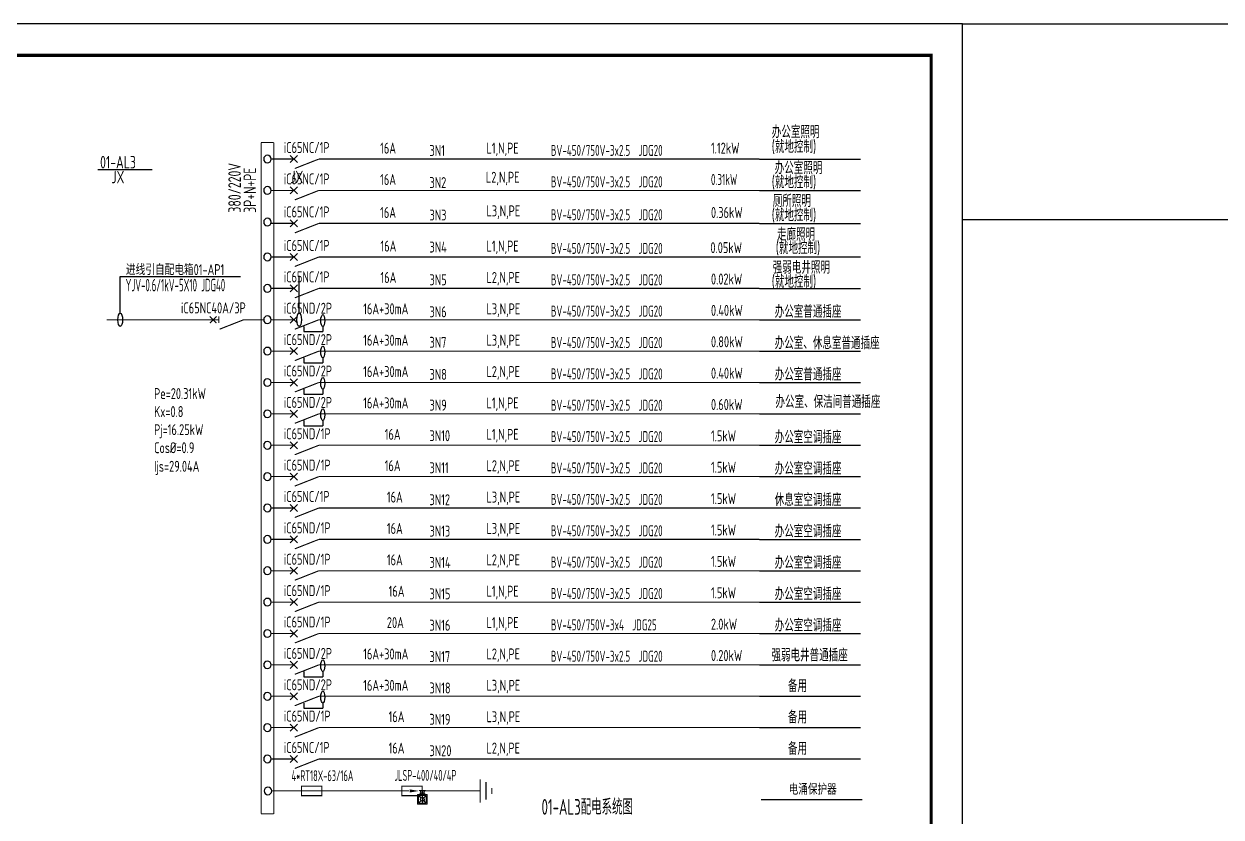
# Model space of a CAD drawing. Extents: x 6250600 to 6678662, y -692028 to -290561.
# Drawn here: x 6431980 to 6470128, y -355658 to -330379 of the extents above; entities that cross this region are included whole.
import ezdxf

# ---------------------------------------------------------------- set-up
doc = ezdxf.new("R2010")
doc.units = 0
doc.header["$LTSCALE"] = 1000
doc.header["$MEASUREMENT"] = 0
doc.linetypes.add('DASHEDX2', pattern=[1.5, 1, -0.5])
doc.layers.get('0').update_dxf_attribs({"linetype": 'CONTINUOUS'})
for name, color, linetype in [('ELEMENT', 3, 'CONTINUOUS'), ('PUB_TITLE', 4, 'CONTINUOUS'), ('SYST', 7, 'CONTINUOUS'), ('WIRE-系统', 4, 'CONTINUOUS'), ('电气', 7, 'CONTINUOUS'), ('电气文字', 7, 'CONTINUOUS'), ('电气表格', 7, 'CONTINUOUS')]:
    doc.layers.add(name, color=color, linetype=linetype)
doc.layers.add('暖通辅助', color=2, linetype='CONTINUOUS', lineweight=13)
doc.styles.add('AHD', font='sceie.shx', dxfattribs={"width": 0.7, "bigfont": 'sceic.shx'})
doc.styles.add('SCEI', font='sceie.shx', dxfattribs={"width": 0.8, "height": 400, "bigfont": 'sceic.shx'})
doc.styles.add('sceie', font='sceie.shx', dxfattribs={"width": 0.7, "bigfont": 'sceic.shx'})
doc.styles.get("Standard").update_dxf_attribs({"font": 'GBENOR', "bigfont": 'GBCBIG'})

# ---------------------------------------------------------------- blocks, each defined once
blk = doc.blocks.new('排气扇')
at = {"color": 2}
for p, q in [((-151, -151), (-151, 151)), ((-151, 151), (151, 151)), ((-120, -120), (-120, 120)), ((-120, 120), (120, 120)), ((-120, 120), (120, 120)), ((120, -120), (120, 120)), ((151, -151), (151, 151)), ((-151, -151), (151, -151)), ((-120, -120), (120, -120))]:
    blk.add_line(p, q, dxfattribs=at)
for p, q in [((-120, 120), (-48, 48)), ((-104, 0), (287, 0, 3008)), ((48, 48), (120, 120)), ((151, -50, 3008), (151, 50, 3008)), ((151, 50, 3008), (166, 50, 2077)), ((166, 50, 2077), (166, -50, 2077)), ((-120, -120), (-48, -48)), ((48, -48), (120, -120)), ((151, -50, 3008), (166, -50, 2077))]:
    blk.add_line(p, q)
at = {"color": 3}
for p, q in [((166, -100, 3008), (166, 100, 3008)), ((166, 50, 3008), (181, 65, 3008)), ((181, 65, 3008), (212, 35, 3008)), ((212, 35, 3008), (242, 65, 3008)), ((242, 65, 3008), (272, 35, 3008)), ((272, 35, 3008), (287, 50, 3008)), ((287, -100, 3008), (287, 100, 3008)), ((166, -50, 3008), (181, -65, 3008)), ((181, -65, 3008), (212, -35, 3008)), ((212, -35, 3008), (242, -65, 3008)), ((242, -65, 3008), (272, -35, 3008)), ((272, -35, 3008), (287, -50, 3008))]:
    blk.add_line(p, q, dxfattribs=at)
at = {"extrusion": (0, 0, -1)}
for major_axis, start_param, end_param in [((0, 68.2), 3.137359, 9.420544), ((-0.2, 56.8), 3.137413, 9.420598)]:
    blk.add_ellipse((0, 0), major_axis=major_axis, ratio=1, start_param=start_param, end_param=end_param, dxfattribs=at)
blk = doc.blocks.new('$element$00000390')
at = {"const_width": 0.0233}
for points in [[(0, 0), (0, -0.375)], [(-0.25, -0.375), (0.25, -0.375)], [(-0.188, -0.5), (0.188, -0.5)], [(-0.062, -0.625), (0.062, -0.625)]]:
    blk.add_lwpolyline(points, dxfattribs=at)
at = {"flags": 9}
blk.add_attdef('S', (0, 0), '', height=0.00000667, dxfattribs=at)
blk = doc.blocks.new('$element$00000532')
at = {"const_width": 0.0233}
for points in [[(0, 0), (0, -0.283)], [(-0.1, -0.283), (0.1, -0.283), (0.1, -0.717), (-0.1, -0.717), (-0.1, -0.283)], [(0, -1), (0, -0.567)]]:
    blk.add_lwpolyline(points, dxfattribs=at)
for points in [[(-0.033, -0.55), (0.033, -0.55), (0, -0.35), (0.033, -0.55)], [(0.033, -0.55), (0, -0.35), (-0.033, -0.55), (0.033, -0.55)], [(0, -0.367), (-0.033, -0.567), (0.033, -0.567), (0, -0.367)]]:
    blk.add_solid(points)
at = {"flags": 9}
blk.add_attdef('S', (0, 0), '', height=0.00000667, dxfattribs=at)
blk = doc.blocks.new('$element$00000582')
at = {"const_width": 0.0233}
for points in [[(0, 0), (0, -1)], [(-0.1, -0.283), (0.1, -0.283), (0.1, -0.717), (-0.1, -0.717), (-0.1, -0.283)]]:
    blk.add_lwpolyline(points, dxfattribs=at)
at = {"flags": 9}
blk.add_attdef('S', (0, 0), '', height=0.00000667, dxfattribs=at)

msp = doc.modelspace()

# ---------------------------------------------------------------- linework, layer by layer
for p, q in [((6435050.8, -339594), (6435050.8, -338429.9)), ((6440750.8, -339594), (6440750.8, -338429.9))]:
    msp.add_line(p, q)
at = {"color": 1}
msp.add_lwpolyline([(6461892.3, -330378.7), (6473265, -330378.7), (6473265, -336623.5), (6461892.3, -336623.5)], close=True, dxfattribs=at)
at = {"layer": 'ELEMENT'}
for p, q in [((6440902.4, -340022.4), (6440902.4, -340183.4)), ((6440902.4, -340183.4), (6441503.9, -340183.4)), ((6441503.9, -340024.7), (6441503.9, -340183.4)), ((6440902.4, -341022.4), (6440902.4, -341183.4)), ((6441503.9, -341024.7), (6441503.9, -341183.4)), ((6440902.4, -341183.4), (6441503.9, -341183.4)), ((6440902.4, -342022.4), (6440902.4, -342183.4)), ((6440902.4, -342183.4), (6441503.9, -342183.4)), ((6441503.9, -342024.7), (6441503.9, -342183.4)), ((6440902.4, -343022.4), (6440902.4, -343183.4)), ((6440902.4, -343183.4), (6441503.9, -343183.4)), ((6441503.9, -343024.7), (6441503.9, -343183.4)), ((6440902.4, -351022.4), (6440902.4, -351183.4)), ((6440902.4, -351183.4), (6441503.9, -351183.4)), ((6441503.9, -351024.7), (6441503.9, -351183.4)), ((6440902.4, -352022.4), (6440902.4, -352183.4)), ((6441503.9, -352024.7), (6441503.9, -352183.4)), ((6440902.4, -352183.4), (6441503.9, -352183.4))]:
    msp.add_line(p, q, dxfattribs=at)
for centre in [(6441503.9, -339834.9), (6441503.9, -340834.9), (6441503.9, -341834.9), (6441503.9, -342834.9), (6441503.9, -350834.9), (6441503.9, -351834.9)]:
    msp.add_ellipse(centre, major_axis=(0, -189.9), ratio=0.330287, dxfattribs=at)
at = {"layer": 'PUB_TITLE', "color": 4}
msp.add_lwpolyline([(6402492.3, -372378.7), (6461892.3, -372378.7), (6461892.3, -330378.7), (6402492.3, -330378.7)], close=True, dxfattribs=at)
at = {"layer": 'PUB_TITLE', "color": 4, "const_width": 100}
msp.add_lwpolyline([(6404992.3, -371378.7), (6460892.3, -371378.7), (6460892.3, -331378.7), (6404992.3, -331378.7)], close=True, dxfattribs=at)
at = {"layer": 'WIRE-系统', "const_width": 35}
for points in [[(6439874.8, -354825.4), (6440396.9, -354825.4)], [(6441896.9, -354825.4), (6443659.1, -354825.4)]]:
    msp.add_lwpolyline(points, dxfattribs=at)
at = {"layer": '电气'}
msp.add_line((6434331.4, -335013), (6436066.1, -335013), dxfattribs=at)
for centre in [(6435050.8, -339808.4), (6440750.8, -339808.4)]:
    msp.add_ellipse(centre, major_axis=(0, -214.4), ratio=0.3451036, dxfattribs=at)
at = {"layer": '电气文字'}
for p, q in [((6455418.4, -334684.4), (6458634.8, -334684.4)), ((6455418.4, -335684.4), (6458634.8, -335684.4)), ((6455418.4, -336735.4), (6458634.8, -336735.4)), ((6455400.6, -337806.6), (6458617, -337806.6)), ((6455418.4, -337806.6), (6458634.8, -337806.6)), ((6435050.8, -338429.9), (6438876.6, -338429.9)), ((6455418.4, -338806.6), (6458634.8, -338806.6)), ((6455418.4, -339806.6), (6458634.8, -339806.6)), ((6455418.4, -340806.6), (6458634.8, -340806.6)), ((6455418.4, -341806.6), (6458634.8, -341806.6)), ((6455418.4, -342806.6), (6458634.8, -342806.6)), ((6455418.4, -343806.6), (6458634.8, -343806.6)), ((6455418.4, -344806.6), (6458634.8, -344806.6)), ((6455418.4, -345806.6), (6458634.8, -345806.6)), ((6455418.4, -346806.6), (6458634.8, -346806.6)), ((6455418.4, -347806.6), (6458634.8, -347806.6)), ((6455418.4, -348806.6), (6458634.8, -348806.6)), ((6455418.4, -349806.6), (6458634.8, -349806.6)), ((6455418.4, -350806.6), (6458634.8, -350806.6)), ((6455418.4, -351806.6), (6458634.8, -351806.6)), ((6455418.4, -352806.6), (6458634.8, -352806.6)), ((6455418.4, -353806.6), (6458634.8, -353806.6)), ((6455478.1, -355092.9), (6458694.5, -355092.9))]:
    msp.add_line(p, q, dxfattribs=at)
at = {"layer": '电气表格', "color": 3}
for p, q in [((6440466.1, -334797.5), (6440692.3, -334571.2)), ((6440466.1, -334571.2), (6440692.3, -334797.5)), ((6440466.1, -335797.5), (6440692.3, -335571.2)), ((6440466.1, -335571.2), (6440692.3, -335797.5)), ((6440466.1, -336848.5), (6440692.3, -336622.3)), ((6440466.1, -336622.3), (6440692.3, -336848.5)), ((6440466.1, -337919.8), (6440692.3, -337693.5)), ((6440466.1, -337693.5), (6440692.3, -337919.8)), ((6440466.1, -338919.8), (6440692.3, -338693.5)), ((6440466.1, -338693.5), (6440692.3, -338919.8)), ((6440466.1, -339919.8), (6440692.3, -339693.5)), ((6440466.1, -339693.5), (6440692.3, -339919.8)), ((6440466.1, -340919.8), (6440692.3, -340693.5)), ((6440466.1, -340693.5), (6440692.3, -340919.8)), ((6440466.1, -341919.8), (6440692.3, -341693.5)), ((6440466.1, -341693.5), (6440692.3, -341919.8)), ((6440466.1, -342693.5), (6440692.3, -342919.8)), ((6440466.1, -342919.8), (6440692.3, -342693.5)), ((6440466.1, -343693.5), (6440692.3, -343919.8)), ((6440466.1, -343919.8), (6440692.3, -343693.5)), ((6440466.1, -344693.5), (6440692.3, -344919.8)), ((6440466.1, -344919.8), (6440692.3, -344693.5)), ((6440466.1, -345919.8), (6440692.3, -345693.5)), ((6440466.1, -345693.5), (6440692.3, -345919.8)), ((6440466.1, -346919.8), (6440692.3, -346693.5)), ((6440466.1, -346693.5), (6440692.3, -346919.8)), ((6440466.1, -347919.8), (6440692.3, -347693.5)), ((6440466.1, -347693.5), (6440692.3, -347919.8)), ((6440466.1, -348919.8), (6440692.3, -348693.5)), ((6440466.1, -348693.5), (6440692.3, -348919.8)), ((6440466.1, -349919.8), (6440692.3, -349693.5)), ((6440466.1, -349693.5), (6440692.3, -349919.8)), ((6440466.1, -350919.8), (6440692.3, -350693.5)), ((6440466.1, -350693.5), (6440692.3, -350919.8)), ((6440466.1, -351919.8), (6440692.3, -351693.5)), ((6440466.1, -351693.5), (6440692.3, -351919.8)), ((6440466.1, -352919.8), (6440692.3, -352693.5)), ((6440466.1, -352693.5), (6440692.3, -352919.8)), ((6440466.1, -353919.8), (6440692.3, -353693.5)), ((6440466.1, -353693.5), (6440692.3, -353919.8))]:
    msp.add_line(p, q, dxfattribs=at)
at = {"layer": '电气表格', "color": 6, "const_width": 30}
for points in [[(6439539.2, -355550.4), (6439539.2, -334159.9)], [(6439939.2, -334159.9), (6439539.2, -334159.9)], [(6439939.2, -334159.9), (6439939.2, -355559.5)], [(6439939.2, -355550.4), (6439539.2, -355550.4)]]:
    msp.add_lwpolyline(points, dxfattribs=at)
at = {"layer": '电气表格', "color": 4, "const_width": 35}
for points in [[(6439859.2, -334684.4), (6440579.2, -334684.4)], [(6441379.2, -334684.4), (6455418.4, -334684.4)], [(6439859.2, -335684.4), (6440579.2, -335684.4)], [(6441379.2, -335684.4), (6455418.4, -335684.4)], [(6439859.2, -336735.4), (6440579.2, -336735.4)], [(6441379.2, -336735.4), (6455418.4, -336735.4)], [(6439859.2, -337806.6), (6440579.2, -337806.6)], [(6441379.2, -337806.6), (6455418.4, -337806.6)], [(6439859.2, -338806.6), (6440579.2, -338806.6)], [(6441379.2, -338806.6), (6455418.4, -338806.6)], [(6437828.4, -339808.4), (6434620.4, -339808.4)], [(6439283.6, -339806.6), (6439619.2, -339806.6)], [(6439859.2, -339806.6), (6440579.2, -339806.6)], [(6441379.2, -339806.6), (6455418.4, -339806.6)], [(6439859.2, -340806.6), (6440579.2, -340806.6)], [(6441379.2, -340806.6), (6455418.4, -340806.6)], [(6439859.2, -341806.6), (6440579.2, -341806.6)], [(6441379.2, -341806.6), (6455418.4, -341806.6)], [(6439859.2, -342806.6), (6440579.2, -342806.6)], [(6441379.2, -342806.6), (6455418.4, -342806.6)], [(6439859.2, -343806.6), (6440579.2, -343806.6)], [(6441379.2, -343806.6), (6455418.4, -343806.6)], [(6439859.2, -344806.6), (6440579.2, -344806.6)], [(6441379.2, -344806.6), (6455418.4, -344806.6)], [(6439859.2, -345806.6), (6440579.2, -345806.6)], [(6441379.2, -345806.6), (6455418.4, -345806.6)], [(6439859.2, -346806.6), (6440579.2, -346806.6)], [(6441379.2, -346806.6), (6455418.4, -346806.6)], [(6439859.2, -347806.6), (6440579.2, -347806.6)], [(6441379.2, -347806.6), (6455418.4, -347806.6)], [(6439859.2, -348806.6), (6440579.2, -348806.6)], [(6441379.2, -348806.6), (6455418.4, -348806.6)], [(6439859.2, -349806.6), (6440579.2, -349806.6)], [(6441379.2, -349806.6), (6455418.4, -349806.6)], [(6439859.2, -350806.6), (6440579.2, -350806.6)], [(6441379.2, -350806.6), (6455418.4, -350806.6)], [(6439859.2, -351806.6), (6440579.2, -351806.6)], [(6441379.2, -351806.6), (6455418.4, -351806.6)], [(6439859.2, -352806.6), (6440579.2, -352806.6)], [(6441379.2, -352806.6), (6455418.4, -352806.6)], [(6439859.2, -353806.6), (6440579.2, -353806.6)], [(6441379.2, -353806.6), (6455418.4, -353806.6)], [(6439874.8, -354825.4), (6440594.8, -354825.4)], [(6445095.9, -354825.4), (6445952.9, -354825.4)]]:
    msp.add_lwpolyline(points, dxfattribs=at)
at = {"layer": '电气表格', "color": 3, "const_width": 35}
for points in [[(6441379.2, -334684.4), (6440610.8, -334986.7)], [(6441379.2, -335684.4), (6440610.8, -335986.7)], [(6441379.2, -336735.4), (6440610.8, -337037.7)], [(6441379.2, -337806.6), (6440610.8, -338108.9)], [(6441379.2, -338806.6), (6440610.8, -339108.9)], [(6438193.4, -339808.4), (6437816.4, -339808.4)], [(6437904.6, -339701), (6438115.9, -339912.3)], [(6437908, -339912.3), (6438119.4, -339701)], [(6438193.4, -339912.3), (6438193.4, -339701)], [(6438982.1, -339806.6), (6438213.7, -340108.9)], [(6438982.1, -339806.6), (6439283.6, -339806.6)], [(6441379.2, -339806.6), (6440610.8, -340108.9)], [(6441379.2, -340806.6), (6440610.8, -341108.9)], [(6441379.2, -341806.6), (6440610.8, -342108.9)], [(6441379.2, -342806.6), (6440610.8, -343108.9)], [(6441379.2, -343806.6), (6440610.8, -344108.9)], [(6441379.2, -344806.6), (6440610.8, -345108.9)], [(6441379.2, -345806.6), (6440610.8, -346108.9)], [(6441379.2, -346806.6), (6440610.8, -347108.9)], [(6441379.2, -347806.6), (6440610.8, -348108.9)], [(6441379.2, -348806.6), (6440610.8, -349108.9)], [(6441379.2, -349806.6), (6440610.8, -350108.9)], [(6441379.2, -350806.6), (6440610.8, -351108.9)], [(6441379.2, -351806.6), (6440610.8, -352108.9)], [(6441379.2, -352806.6), (6440610.8, -353108.9)], [(6441379.2, -353806.6), (6440610.8, -354108.9)]]:
    msp.add_lwpolyline(points, dxfattribs=at)
at = {"layer": '电气表格', "color": 2}
for centre, start, end in [((6439739.2, -334684.4), 90, 270), ((6439739.2, -334684.4), 270, 90), ((6439739.2, -335684.4), 90, 270), ((6439739.2, -335684.4), 270, 90), ((6439739.2, -336694.3), 90, 270), ((6439739.2, -336694.3), 270, 90), ((6439739.2, -337806.6), 90, 270), ((6439739.2, -337806.6), 270, 90), ((6439739.2, -338806.6), 90, 270), ((6439739.2, -338806.6), 270, 90), ((6439739.2, -339806.6), 90, 270), ((6439739.2, -339806.6), 270, 90), ((6439739.2, -340806.6), 90, 270), ((6439739.2, -340806.6), 270, 90), ((6439739.2, -341806.6), 90, 270), ((6439739.2, -341806.6), 270, 90), ((6439739.2, -342806.6), 90, 270), ((6439739.2, -342806.6), 270, 90), ((6439739.2, -343806.6), 90, 270), ((6439739.2, -343806.6), 270, 90), ((6439739.2, -344806.6), 90, 270), ((6439739.2, -344806.6), 270, 90), ((6439739.2, -345806.6), 90, 270), ((6439739.2, -345806.6), 270, 90), ((6439739.2, -346806.6), 90, 270), ((6439739.2, -346806.6), 270, 90), ((6439739.2, -347806.6), 90, 270), ((6439739.2, -347806.6), 270, 90), ((6439739.2, -348806.6), 90, 270), ((6439739.2, -348806.6), 270, 90), ((6439739.2, -349806.6), 90, 270), ((6439739.2, -349806.6), 270, 90), ((6439739.2, -350806.6), 90, 270), ((6439739.2, -350806.6), 270, 90), ((6439739.2, -351806.6), 90, 270), ((6439739.2, -351806.6), 270, 90), ((6439739.2, -352806.6), 90, 270), ((6439739.2, -352806.6), 270, 90), ((6439739.2, -353806.6), 90, 270), ((6439739.2, -353806.6), 270, 90), ((6439754.8, -354825.4), 90, 270), ((6439754.8, -354825.4), 270, 90)]:
    msp.add_arc(centre, 120, start, end, dxfattribs=at)

# ---------------------------------------------------------------- block references
at = {"layer": 'ELEMENT', "xscale": 1500, "yscale": 1500, "zscale": 1500}
for name, p, rotation in [('$element$00000582', (6440396.9, -354825.4), 90), ('$element$00000532', (6445095.9, -354825.4), 270), ('$element$00000390', (6445952.9, -354825.4), 90)]:
    msp.add_blockref(name, p, dxfattribs=dict(at, rotation=rotation))
at = {"layer": '暖通辅助', "rotation": 89.99999999999999}
msp.add_blockref('排气扇', (6444676.4, -355093), dxfattribs=at)

# ---------------------------------------------------------------- texts
at = {"color": 2, "style": 'AHD', "width": 0.7}
msp.add_text('01-AL3配电系统图', height=500, dxfattribs=at).set_placement((6448473.9, -355584.3))
at = {"layer": 'SYST', "style": 'SCEI'}
for s, width, p in [('办公室照明', 0.8, (6455811.7, -334021)), ('(就地控制)', 0.8, (6455808.1, -334490.3)), ('办公室照明', 0.8, (6455904.6, -335166.5)), ('(就地控制)', 0.8, (6455808.1, -335619.1)), ('厕所照明', 0.8, (6455842.3, -336217.5)), ('(就地控制)', 0.8, (6455808.1, -336670.1)), ('走廊照明', 0.8, (6455976.9, -337286.1)), ('(就地控制)', 0.8, (6455936.6, -337716.8)), ('强弱电井照明', 0.8, (6455842.3, -338339.8)), ('(就地控制)', 0.8, (6455808.1, -338792.4)), ('YJV-0.6/1kV-5X10 JDG40', 0.6, (6435220, -338902.4)), ('办公室普通插座', 0.8, (6455904.6, -339746)), ('办公室普通插座', 0.8, (6455904.6, -341746)), ('办公室空调插座', 0.8, (6455904.6, -343746)), ('办公室空调插座', 0.8, (6455904.6, -344746)), ('办公室空调插座', 0.8, (6455904.6, -346746)), ('办公室空调插座', 0.8, (6455904.6, -347746)), ('办公室空调插座', 0.8, (6455904.6, -348746)), ('办公室空调插座', 0.8, (6455904.6, -349746)), ('强弱电井普通插座', 0.8, (6455798.9, -350698.2)), ('备用', 0.8, (6456326.2, -351675.6)), ('备用', 0.8, (6456326.2, -352675.6)), ('备用', 0.8, (6456326.2, -353675.6))]:
    msp.add_text(s, height=400, dxfattribs=dict(at, width=width)).set_placement(p)
at = {"layer": 'SYST', "linetype": 'DASHEDX2', "style": 'SCEI', "width": 0.8}
for s, p in [('01-AL3', (6434406.3, -334985.1)), ('JX', (6434767.9, -335458.2)), ('JX', (6440467.9, -335458.2))]:
    msp.add_text(s, height=400, dxfattribs=at).set_placement(p)
at = {"layer": 'SYST', "color": 1, "style": 'SCEI', "width": 0.8}
for s, p in [('办公室、休息室普通插座', (6455904.6, -340746)), ('办公室、保洁间普通插座', (6455928.1, -342619.6)), ('休息室空调插座', (6455904.6, -345746))]:
    msp.add_text(s, height=400, dxfattribs=at).set_placement(p)
at = {"layer": '电气文字'}
for s, style, width, p in [('iC65NC/1P', 'SCEI', 0.8, (6440260.9, -334493.1)), ('16A', 'SCEI', 0.8, (6443330.5, -334511.8)), ('L1,N,PE', 'SCEI', 0.8, (6446718.5, -334511.8)), ('1.12kW', 'SCEI', 0.8, (6453872.9, -334511.8)), ('3N1', 'SCEI', 0.8, (6444903.3, -334588.4)), ('BV-450/750V-3x2.5  JDG20', 'sceie', 0.7, (6448772.4, -334584.4)), ('iC65NC/1P', 'SCEI', 0.8, (6440260.9, -335493.1)), ('16A', 'SCEI', 0.8, (6443330.5, -335511.8)), ('3N2', 'SCEI', 0.8, (6444903.3, -335609.2)), ('L2,N,PE', 'SCEI', 0.8, (6446701, -335440.6)), ('BV-450/750V-3x2.5  JDG20', 'sceie', 0.7, (6448772.4, -335584.4)), ('0.31kW', 'sceie', 0.7, (6453872.9, -335511.8)), ('iC65NC/1P', 'SCEI', 0.8, (6440260.9, -336544.1)), ('16A', 'SCEI', 0.8, (6443330.5, -336562.8)), ('3N3', 'SCEI', 0.8, (6444903.3, -336644.7)), ('L3,N,PE', 'SCEI', 0.8, (6446718.5, -336511.8)), ('BV-450/750V-3x2.5  JDG20', 'sceie', 0.7, (6448772.4, -336635.4)), ('0.36kW', 'SCEI', 0.8, (6453872.9, -336562.8)), ('iC65NC/1P', 'SCEI', 0.8, (6440260.9, -337615.3)), ('16A', 'SCEI', 0.8, (6443340.6, -337634.1)), ('3N4', 'SCEI', 0.8, (6444903.3, -337665.4)), ('L1,N,PE', 'SCEI', 0.8, (6446718.5, -337634.1)), ('BV-450/750V-3x2.5  JDG20', 'sceie', 0.7, (6448772.4, -337706.7)), ('0.05kW', 'SCEI', 0.8, (6453855, -337684.2)), ('进线引自配电箱01-AP1', 'SCEI', 0.8, (6435231.3, -338384.1)), ('iC65NC/1P', 'SCEI', 0.8, (6440260.9, -338615.3)), ('16A', 'SCEI', 0.8, (6443340.6, -338634.1)), ('3N5', 'SCEI', 0.8, (6444903.3, -338707.4)), ('L2,N,PE', 'SCEI', 0.8, (6446718.5, -338634.1)), ('BV-450/750V-3x2.5  JDG20', 'sceie', 0.7, (6448772.4, -338706.7)), ('0.02kW', 'SCEI', 0.8, (6453872.9, -338684.2)), ('iC65NC40A/3P', 'SCEI', 0.8, (6436984.5, -339604)), ('iC65ND/2P', 'SCEI', 0.8, (6440260.9, -339615.3)), ('16A+30mA', 'SCEI', 0.8, (6442791, -339634.1)), ('3N6', 'SCEI', 0.8, (6444903.3, -339728.1)), ('L3,N,PE', 'SCEI', 0.8, (6446718.5, -339634.1)), ('BV-450/750V-3x2.5  JDG20', 'sceie', 0.7, (6448772.4, -339706.7)), ('0.40kW', 'SCEI', 0.8, (6453872.9, -339684.2)), ('iC65ND/2P', 'SCEI', 0.8, (6440260.9, -340615.3)), ('16A+30mA', 'SCEI', 0.8, (6442791, -340634.1)), ('L3,N,PE', 'SCEI', 0.8, (6446718.5, -340634.1)), ('3N7', 'SCEI', 0.8, (6444903.3, -340702.6)), ('BV-450/750V-3x2.5  JDG20', 'sceie', 0.7, (6448772.4, -340706.7)), ('0.80kW', 'SCEI', 0.8, (6453872.9, -340684.2)), ('iC65ND/2P', 'SCEI', 0.8, (6440260.9, -341615.3)), ('16A+30mA', 'SCEI', 0.8, (6442791, -341634.1)), ('3N8', 'SCEI', 0.8, (6444903.3, -341723.4)), ('L2,N,PE', 'SCEI', 0.8, (6446718.5, -341634.1)), ('BV-450/750V-3x2.5  JDG20', 'sceie', 0.7, (6448772.4, -341706.7)), ('Pe=20.31kW', 'SCEI', 0.8, (6436126.9, -342335)), ('Kx=0.8', 'SCEI', 0.8, (6436126.9, -342909)), ('iC65ND/2P', 'SCEI', 0.8, (6440260.9, -342615.3)), ('16A+30mA', 'SCEI', 0.8, (6442791, -342634.1)), ('3N9', 'SCEI', 0.8, (6444903.3, -342703.5)), ('L1,N,PE', 'SCEI', 0.8, (6446718.5, -342634.1)), ('BV-450/750V-3x2.5  JDG20', 'sceie', 0.7, (6448772.4, -342706.7)), ('0.60kW', 'SCEI', 0.8, (6453872.9, -342684.2)), ('Pj=16.25kW', 'SCEI', 0.8, (6436126.9, -343485.1)), ('iC65ND/1P', 'SCEI', 0.8, (6440260.9, -343615.3)), ('16A', 'SCEI', 0.8, (6443476.1, -343634.1)), ('3N10', 'SCEI', 0.8, (6444903.3, -343678)), ('L1,N,PE', 'SCEI', 0.8, (6446718.5, -343634.1)), ('1.5kW', 'SCEI', 0.8, (6453872.9, -343684.2)), ('Cos%%C=0.9', 'SCEI', 0.8, (6436126.9, -344060.4)), ('BV-450/750V-3x2.5  JDG20', 'sceie', 0.7, (6448772.4, -343706.7)), ('Ijs=29.04A', 'SCEI', 0.8, (6436126.9, -344652.5)), ('iC65ND/1P', 'SCEI', 0.8, (6440260.9, -344615.3)), ('16A', 'SCEI', 0.8, (6443476.1, -344634.1)), ('3N11', 'SCEI', 0.8, (6444903.3, -344698.8)), ('L2,N,PE', 'SCEI', 0.8, (6446718.5, -344634.1)), ('BV-450/750V-3x2.5  JDG20', 'sceie', 0.7, (6448772.4, -344706.7)), ('1.5kW', 'SCEI', 0.8, (6453872.9, -344684.2)), ('iC65NC/1P', 'SCEI', 0.8, (6440260.9, -345615.3)), ('16A', 'SCEI', 0.8, (6443545.2, -345634.1)), ('3N12', 'SCEI', 0.8, (6444903.3, -345718)), ('L3,N,PE', 'SCEI', 0.8, (6446718.5, -345634.1)), ('BV-450/750V-3x2.5  JDG20', 'sceie', 0.7, (6448772.4, -345706.7)), ('1.5kW', 'SCEI', 0.8, (6453872.9, -345684.2)), ('iC65ND/1P', 'SCEI', 0.8, (6440260.9, -346615.3)), ('16A', 'SCEI', 0.8, (6443545.2, -346634.1)), ('3N13', 'SCEI', 0.8, (6444903.3, -346718)), ('L3,N,PE', 'SCEI', 0.8, (6446718.5, -346634.1)), ('BV-450/750V-3x2.5  JDG20', 'sceie', 0.7, (6448772.4, -346706.7)), ('1.5kW', 'SCEI', 0.8, (6453872.9, -346684.2)), ('iC65ND/1P', 'SCEI', 0.8, (6440260.9, -347615.3)), ('16A', 'SCEI', 0.8, (6443545.2, -347634.1)), ('3N14', 'SCEI', 0.8, (6444903.3, -347718)), ('L2,N,PE', 'SCEI', 0.8, (6446718.5, -347634.1)), ('BV-450/750V-3x2.5  JDG20', 'sceie', 0.7, (6448772.4, -347706.7)), ('1.5kW', 'SCEI', 0.8, (6453872.9, -347684.2)), ('iC65ND/1P', 'SCEI', 0.8, (6440260.9, -348615.3)), ('16A', 'SCEI', 0.8, (6443600, -348634.1)), ('L1,N,PE', 'SCEI', 0.8, (6446718.5, -348634.1)), ('3N15', 'SCEI', 0.8, (6444903.3, -348718)), ('BV-450/750V-3x2.5  JDG20', 'sceie', 0.7, (6448772.4, -348706.7)), ('1.5kW', 'SCEI', 0.8, (6453872.9, -348684.2)), ('iC65ND/1P', 'SCEI', 0.8, (6440260.9, -349615.3)), ('20A', 'SCEI', 0.8, (6443545.2, -349634.1)), ('3N16', 'SCEI', 0.8, (6444903.3, -349718)), ('L1,N,PE', 'SCEI', 0.8, (6446718.5, -349634.1)), ('BV-450/750V-3x4  JDG25', 'sceie', 0.7, (6448772.4, -349706.7)), ('2.0kW', 'SCEI', 0.8, (6453872.9, -349684.2)), ('iC65ND/2P', 'SCEI', 0.8, (6440260.9, -350615.3)), ('16A+30mA', 'SCEI', 0.8, (6442791, -350634.1)), ('3N17', 'SCEI', 0.8, (6444903.3, -350718)), ('L2,N,PE', 'SCEI', 0.8, (6446718.5, -350634.1)), ('BV-450/750V-3x2.5  JDG20', 'sceie', 0.7, (6448772.4, -350706.7)), ('0.20kW', 'SCEI', 0.8, (6453872.9, -350684.2)), ('iC65ND/2P', 'SCEI', 0.8, (6440260.9, -351615.3)), ('16A+30mA', 'SCEI', 0.8, (6442791, -351634.1)), ('L3,N,PE', 'SCEI', 0.8, (6446718.5, -351634.1)), ('3N18', 'SCEI', 0.8, (6444903.3, -351718)), ('iC65ND/1P', 'SCEI', 0.8, (6440260.9, -352615.3)), ('16A', 'SCEI', 0.8, (6443600, -352634.1)), ('3N19', 'SCEI', 0.8, (6444903.3, -352718)), ('L3,N,PE', 'SCEI', 0.8, (6446718.5, -352634.1)), ('iC65NC/1P', 'SCEI', 0.8, (6440260.9, -353615.3)), ('16A', 'SCEI', 0.8, (6443600, -353634.1)), ('3N20', 'SCEI', 0.8, (6444903.3, -353718)), ('L2,N,PE', 'SCEI', 0.8, (6446718.5, -353634.1)), ('4*RT18X-63/16A', 'SCEI', 0.65, (6440508.8, -354514.5)), ('JLSP-400/40/4P', 'SCEI', 0.65, (6443786.6, -354503.3)), ('电涌保护器', 'SCEI', 0.7, (6456348.8, -354946.1))]:
    msp.add_text(s, height=350, dxfattribs=dict(at, style=style, width=width)).set_placement(p)
at = {"layer": '电气文字', "style": 'SCEI', "width": 0.8}
for s, p in [('380/220V', (6438891.9, -336394.2)), ('3P+N+PE', (6439379.2, -336398.6))]:
    msp.add_text(s, height=400, rotation=90, dxfattribs=at).set_placement(p)
at = {"layer": '电气文字', "color": 1, "style": 'SCEI', "width": 0.8}
msp.add_text('0.40kW', height=350, dxfattribs=at).set_placement((6453872.9, -341684.2))

doc.saveas('drawing.dxf')
